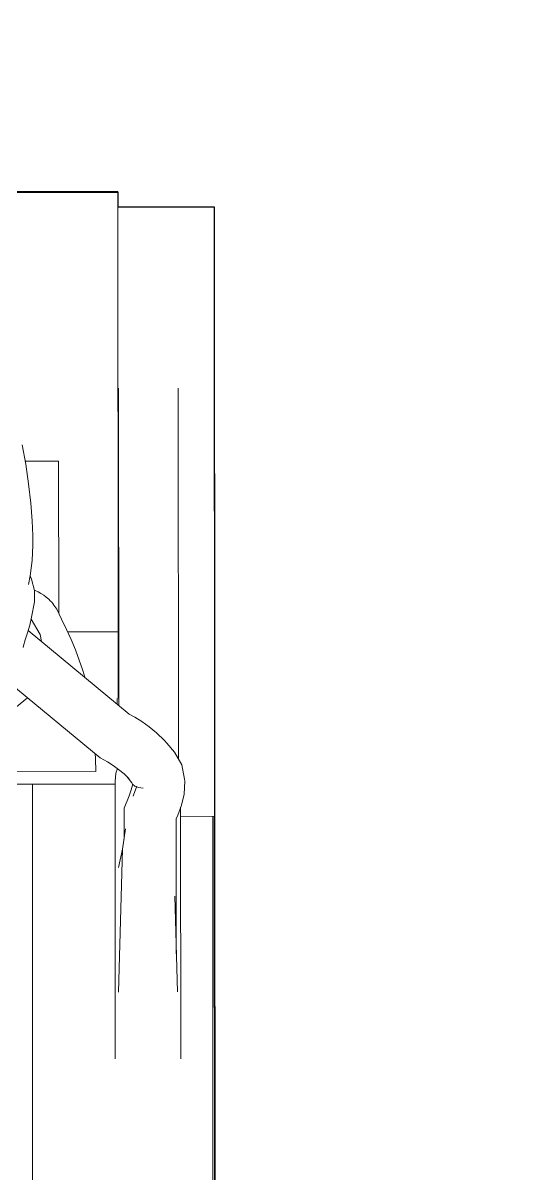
# Model space of a CAD drawing. Extents: x 5706208 to 5786773, y -2031603 to -1909573.
# Drawn here: x 5761815 to 5762250, y -1987390 to -1986364 of the extents above; entities that cross this region are included whole.
import ezdxf

# ---------------------------------------------------------------- set-up
doc = ezdxf.new("R2010")
doc.units = 0
doc.header["$LTSCALE"] = 1000
doc.header["$MEASUREMENT"] = 0
doc.layers.get('0').update_dxf_attribs({"linetype": 'CONTINUOUS'})
doc.layers.add('FURNITURE-r', color=44, linetype='CONTINUOUS')
doc.layers.add('WALL', color=7, linetype='CONTINUOUS')

# ---------------------------------------------------------------- blocks, each defined once
blk = doc.blocks.new('A$C57315646')
at = {"layer": 'FURNITURE-r', "lineweight": 0}
for p, q in [((2.3379, 0.7804), (2.3383, 0.0918)), ((2.8671, 0.0894), (2.8666, 0.7749)), ((2.3497, 0.109), (2.3505, 0.7566)), ((2.3383, 0.1657), (0.0043, 0.1645)), ((2.4742, 0.1343), (2.4743, 0.0891)), ((2.3613, 0.1095), (2.3497, 0.109)), ((2.3657, 0.1098), (2.3613, 0.1095)), ((2.3406, 0.0918), (2.0932, 0.0917)), ((2.3481, 0.0911), (2.3406, 0.0918)), ((2.3523, 0.0897), (2.3481, 0.0911)), ((2.6917, 0.0887), (2.4085, 0.0885)), ((2.4148, 0.09), (2.4098, 0.09)), ((2.4743, 0.0891), (2.4148, 0.0891)), ((2.4743, 0.0891), (2.8671, 0.0894)), ((2.8534, 0.0894), (2.8534, 0.0034)), ((2.3177, 0.0334), (2.0932, 0.0332)), ((2.3097, 0.003), (2.3096, 0.0333)), ((2.6917, 0.0355), (2.3608, 0.0353)), ((0.0006, 0.0023), (2.3097, 0.0034)), ((0.0006, 0.002), (2.3097, 0.0032)), ((0.0044, 0.0035), (2.3097, 0.0047)), ((2.8534, 0.0034), (2.3097, 0.003))]:
    blk.add_line(p, q, dxfattribs=at)
at = {"layer": 'FURNITURE-r', "color": 15, "lineweight": 0}
for p, q in [((2.4284, 0.1858), (2.3619, 0.1052)), ((2.4046, 0.1831), (2.4155, 0.1702)), ((2.624, 0.1717), (2.6411, 0.1748)), ((2.4753, 0.1695), (2.4009, 0.0793)), ((2.4603, 0.174), (2.4617, 0.1735)), ((2.4617, 0.1735), (2.4671, 0.1722)), ((2.4671, 0.1722), (2.4734, 0.17)), ((2.4857, 0.1668), (2.4718, 0.1587)), ((2.4734, 0.17), (2.4803, 0.168)), ((2.4803, 0.168), (2.4873, 0.1664)), ((2.4873, 0.1664), (2.501, 0.1637)), ((2.5111, 0.1638), (2.5214, 0.1664)), ((2.5166, 0.1691), (2.5241, 0.1677)), ((2.5214, 0.1664), (2.5241, 0.1677)), ((2.5241, 0.1677), (2.5379, 0.166)), ((2.5379, 0.166), (2.5516, 0.1654)), ((2.5516, 0.1654), (2.5602, 0.1654)), ((2.5602, 0.1654), (2.5734, 0.1658)), ((2.5734, 0.1658), (2.5891, 0.1671)), ((2.5891, 0.1671), (2.6063, 0.1691)), ((2.6063, 0.1691), (2.624, 0.1717)), ((2.6264, 0.1722), (2.6264, 0.1423)), ((2.4718, 0.1587), (2.4655, 0.1576)), ((2.501, 0.1637), (2.5111, 0.1638)), ((2.5069, 0.1556), (2.5052, 0.1533)), ((2.5085, 0.1581), (2.5069, 0.1556)), ((2.5099, 0.1606), (2.5085, 0.1581)), ((2.5112, 0.1632), (2.5099, 0.1606)), ((2.5115, 0.1639), (2.5112, 0.1632)), ((2.4946, 0.1439), (2.4855, 0.1396)), ((2.4958, 0.1447), (2.4946, 0.1439)), ((2.497, 0.1456), (2.4958, 0.1447)), ((2.4981, 0.1465), (2.497, 0.1456)), ((2.4994, 0.1474), (2.4981, 0.1465)), ((2.5006, 0.1485), (2.4994, 0.1474)), ((2.5019, 0.1498), (2.5006, 0.1485)), ((2.5033, 0.1511), (2.5019, 0.1498)), ((2.5052, 0.1533), (2.5033, 0.1511)), ((2.4764, 0.1353), (2.4673, 0.1312)), ((2.4855, 0.1396), (2.4764, 0.1353)), ((2.6264, 0.1423), (2.4911, 0.1422)), ((2.449, 0.1238), (2.4398, 0.1207)), ((2.4582, 0.1273), (2.449, 0.1238)), ((2.4673, 0.1312), (2.4582, 0.1273)), ((2.4398, 0.1207), (2.4337, 0.1189)), ((2.3619, 0.1052), (2.3582, 0.0987)), ((2.355, 0.0936), (2.3515, 0.0887)), ((2.3582, 0.0987), (2.355, 0.0936)), ((2.1528, 0.0887), (2.2803, 0.0854)), ((2.2803, 0.0854), (2.2641, 0.0888)), ((2.2803, 0.0854), (2.2984, 0.0825)), ((2.2893, 0.0839), (2.3168, 0.0839)), ((2.3168, 0.0839), (2.3279, 0.0793)), ((2.3476, 0.0839), (2.3431, 0.0793)), ((2.3515, 0.0887), (2.3476, 0.0839)), ((2.3275, 0.0757), (2.3286, 0.0754)), ((2.3279, 0.0793), (2.3334, 0.0774)), ((2.3286, 0.0754), (2.3366, 0.0724)), ((2.3334, 0.0774), (2.3374, 0.0764)), ((2.3358, 0.072), (2.3355, 0.0711)), ((2.3365, 0.0743), (2.336, 0.0726)), ((2.3383, 0.0762), (2.3365, 0.0743)), ((2.3374, 0.0764), (2.3387, 0.0764)), ((2.3383, 0.0762), (2.338, 0.0761)), ((2.3396, 0.0768), (2.3383, 0.0762)), ((2.3451, 0.0814), (2.3396, 0.0768)), ((2.3981, 0.0743), (2.3942, 0.0681)), ((2.4009, 0.0793), (2.3981, 0.0743)), ((2.3355, 0.0711), (2.3347, 0.0667)), ((2.3942, 0.0681), (2.3896, 0.0615)), ((2.384, 0.0548), (2.3772, 0.0478)), ((2.3896, 0.0615), (2.384, 0.0548)), ((2.3749, 0.0456), (2.3669, 0.0387)), ((2.3772, 0.0478), (2.3749, 0.0456)), ((2.2385, 0.0386), (2.1529, 0.0362)), ((2.2628, 0.0372), (2.1868, 0.0372)), ((2.3074, 0.0373), (2.2628, 0.0372)), ((2.3107, 0.0359), (2.3074, 0.0373)), ((2.3195, 0.0327), (2.3107, 0.0359)), ((2.3295, 0.0302), (2.3195, 0.0327)), ((2.3556, 0.0323), (2.3427, 0.0298)), ((2.3669, 0.0387), (2.3556, 0.0323)), ((2.3411, 0.0295), (2.3295, 0.0302)), ((2.3427, 0.0298), (2.3411, 0.0295))]:
    blk.add_line(p, q, dxfattribs=at)

msp = doc.modelspace()

# ---------------------------------------------------------------- linework, layer by layer
at = {"layer": 'FURNITURE-r', "lineweight": 0}
msp.add_line((5761209.3, -1987042.7), (5761897.2, -1987042.2), dxfattribs=at)
at = {"layer": 'WALL', "color": 8, "ltscale": 0.1}
msp.add_lwpolyline([(5761985.5, -1986527.7), (5761987.4, -1989377.7), (5761955, -1989377.7), (5761955, -1989373.8), (5761824.5, -1989373.9), (5761824.5, -1989321.2), (5761288.4, -1989321.4), (5761288.4, -1989373.9), (5761159.4, -1989374.4), (5761159.2, -1989378.2), (5761127.6, -1989378.2), (5761125.7, -1986528.2), (5761214.8, -1986528.2), (5761214.8, -1986514.9), (5761899.6, -1986514.4), (5761899.6, -1986527.7), (5761985.5, -1986527.7)], dxfattribs=at)
msp.add_arc((5760805.7, -1988080.8), 2535, 355.899, 179.4669, dxfattribs=at)

# ---------------------------------------------------------------- block references
at = {"color": 8, "ltscale": 10, "xscale": 998.9986730661869, "yscale": 998.9986730661869, "zscale": 998.9986730661869, "rotation": 90}
msp.add_blockref('A$C57315646', (5761988.9, -1989378.2), dxfattribs=at)

doc.saveas('drawing.dxf')
